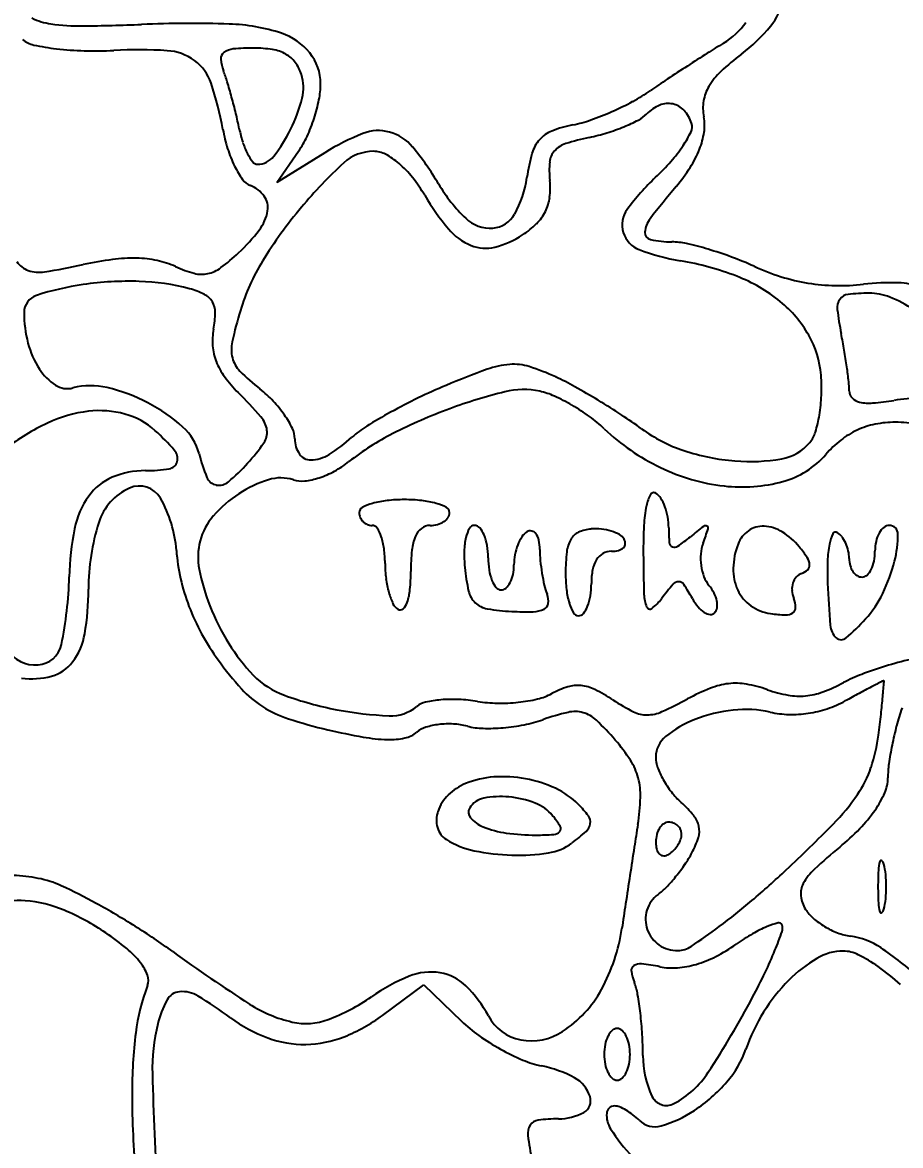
# Model space of a CAD drawing. Header units: millimetres. Extents: x 56222 to 3066687, y -650199 to -121287.
# Drawn here: x 135232.72 to 135237.19, y -182842.6 to -182836.89 of the extents above; entities that cross this region are included whole.
import ezdxf

# ---------------------------------------------------------------- set-up
doc = ezdxf.new("R2010")
doc.units = ezdxf.units.MM
doc.header["$MEASUREMENT"] = 0

msp = doc.modelspace()

# ---------------------------------------------------------------- linework, layer by layer
for p, q in [((135234.0139, -182837.7034), (135234.1255, -182837.5441)), ((135234.2584, -182837.5524), (135234.0139, -182837.7034)), ((135234.553, -182841.9397), (135234.7619, -182841.7852)), ((135234.7619, -182841.7852), (135234.9535, -182841.9688))]:
    msp.add_line(p, q)
for centre, radius, start, end in [((135236.3131, -182836.73), 0.2785, 320.2311, 351.5315), ((135232.9109, -182836.5779), 0.3226, 243.6949, 261.8398), ((135233.0136, -182835.8616), 1.0462, 261.8399, 270.6875), ((135232.8975, -182826.1799), 10.7286, 270.68752, 272.28971), ((135233.577, -182843.1758), 6.2809, 88.22216, 92.28973), ((135233.7427, -182837.8399), 0.9424, 71.7148, 88.2222), ((135236.0856, -182836.6625), 0.3894, 301.2145, 324.2558), ((135235.8231, -182836.3222), 0.9161, 307.3341, 320.2312), ((135232.806, -182836.8712), 0.1363, 230.9249, 258.0676), ((135233.9415, -182837.2382), 0.3087, 38.7218, 71.7149), ((135238.8147, -182841.1662), 4.8768, 121.2144, 122.3605), ((135233.0451, -182835.7397), 1.2928, 258.0676, 263.2641), ((135233.0741, -182835.4944), 1.5398, 263.2641, 268.5161), ((135233.0859, -182835.037), 1.9974, 268.5161, 272.8373), ((135233.3066, -182839.4892), 2.4603, 86.5159, 92.8372), ((135233.4399, -182837.2991), 0.2661, 54.0968, 86.5158), ((135233.7686, -182837.074), 0.0391, 126.5279, 183.9947), ((135233.8006, -182837.1172), 0.0928, 94.6682, 126.5279), ((135233.8976, -182838.3055), 1.2852, 90, 94.6681), ((135233.8976, -182837.6299), 0.6095, 81.0268, 90), ((135233.9604, -182837.2324), 0.2071, 60.9572, 81.0268), ((135233.9891, -182837.1806), 0.1478, 36.3307, 60.9572), ((135233.9879, -182837.201), 0.2492, 0.0001, 38.7219), ((135242.1233, -182846.3876), 11.0582, 122.36041, 122.98196), ((135237.1928, -182838.118), 1.3424, 127.3342, 133.2025), ((135233.4603, -182837.271), 0.2314, 18.3999, 54.0968), ((135233.9298, -182837.0628), 0.2007, 183.9947, 201.1499), ((135233.9365, -182837.2193), 0.2132, 17.6087, 36.3307), ((135242.2556, -182846.5915), 11.3012, 122.98189, 123.60091), ((135232.9642, -182837.4363), 0.8346, 17.0362, 21.1498), ((135233.9319, -182837.2208), 0.218, 345.7778, 17.6088), ((135236.5142, -182837.3954), 0.3512, 133.2024, 149.1083), ((135232.0599, -182837.7368), 1.7073, 10.22, 18.4), ((135231.2007, -182837.9767), 2.679, 15.3109, 17.0362), ((135233.8166, -182837.201), 0.4205, 348.7555, 0), ((135239.3965, -182842.2885), 6.1349, 123.60089, 124.57881), ((135236.3907, -182837.3215), 0.2072, 149.1082, 170.9929), ((135230.9827, -182838.0364), 2.9051, 13.6068, 15.311), ((135233.3526, -182837.074), 0.8156, 333.8447, 345.7778), ((135233.4163, -182837.1214), 0.8287, 341.9874, 348.7555), ((135235.3962, -182836.4851), 0.9136, 298.0937, 304.5788), ((135235.083, -182835.8984), 1.5786, 293.7879, 298.0937), ((135236.0417, -182837.499), 0.2042, 112.78, 135), ((135236.0062, -182837.4144), 0.1124, 78.0659, 112.78), ((135236.0073, -182837.4094), 0.1073, 42.338, 78.0658), ((135235.9508, -182837.4609), 0.1837, 18.4349, 42.338), ((135236.4194, -182837.3261), 0.2364, 170.9928, 190.8222), ((135231.7946, -182837.8399), 2.0697, 11.4094, 13.6068), ((135233.4034, -182837.1172), 0.8422, 335.2541, 341.9874), ((135235.385, -182836.7427), 0.6819, 281.5078, 289.4486), ((135235.1025, -182835.9427), 1.5303, 289.4486, 293.7879), ((135235.4475, -182836.6045), 0.8812, 292.2403, 297.5094), ((135235.7739, -182837.2312), 0.1746, 297.5095, 314.9999), ((135235.9601, -182837.4139), 0.2313, 351.3774, 10.8222), ((135234.5269, -182837.292), 0.7995, 190.2201, 197.4701), ((135234.4487, -182837.3042), 0.6379, 191.4094, 197.8272), ((135233.3849, -182837.0898), 0.7797, 321.9436, 333.8447), ((135234.5318, -182837.6548), 0.2149, 74.6628, 111.5522), ((135234.5275, -182837.6702), 0.2309, 39.5087, 74.6628), ((135235.472, -182837.5921), 0.1607, 111.1746, 138.8631), ((135235.6532, -182838.06), 0.6625, 101.5079, 111.1746), ((135235.3941, -182836.4762), 1.0201, 281.9085, 287.0938), ((135235.3911, -182836.4664), 1.0303, 287.0938, 292.2403), ((135235.5981, -182837.1932), 0.5818, 326.2916, 334.3056), ((135236.0711, -182837.4208), 0.0569, 334.3056, 18.4349), ((135235.7998, -182837.3896), 0.3934, 338.3125, 351.3774), ((135234.2133, -182837.38), 0.3906, 197.8271, 207.0946), ((135233.7326, -182837.2689), 0.4797, 324.9916, 335.2542), ((135234.9037, -182838.5965), 1.2275, 111.5521, 121.7175), ((135235.4886, -182837.6066), 0.1828, 138.8631, 164.3065), ((135235.5261, -182837.6334), 0.1338, 107.8621, 137.5691), ((135235.8501, -182838.6387), 1.1899, 101.9085, 107.8621), ((135234.3729, -182837.3405), 0.638, 197.4701, 206.0567), ((135234.0994, -182837.4382), 0.2627, 207.0946, 217.7721), ((135234.5068, -182837.7699), 0.2246, 90, 132.5167), ((135234.5068, -182837.6752), 0.1299, 62.0301, 90), ((135234.3923, -182837.8909), 0.3742, 49.3205, 62.0301), ((135233.5735, -182838.4568), 1.4674, 30.5413, 39.5087), ((135236.232, -182837.8155), 0.9549, 164.3066, 171.7815), ((135235.4977, -182837.6075), 0.0953, 137.5691, 174.9703), ((135235.4437, -182837.0902), 0.7674, 318.6875, 326.2917), ((135235.6647, -182837.3359), 0.5388, 327.2385, 338.3125), ((135234.2375, -182837.4067), 0.4873, 206.0568, 215.411), ((135233.9157, -182837.5806), 0.0303, 217.772, 269.9999), ((135233.9157, -182837.5054), 0.1055, 270, 321.9436), ((135235.958, -182839.3526), 2.3719, 132.5166, 140.0627), ((135234.2932, -182838.0062), 0.5262, 38.5115, 49.3205), ((135235.8923, -182837.6422), 0.4913, 174.9703, 186.0667), ((135235.1608, -182836.8415), 1.1441, 313.0498, 318.6875), ((135234.0866, -182838.1706), 0.7902, 30.5412, 38.5115), ((135234.7446, -182837.6007), 0.5479, 331.2075, 351.7816), ((135236.72, -182838.5107), 1.1401, 133.0497, 143.9934), ((135235.3299, -182837.1204), 0.937, 319.9212, 327.2384), ((135233.9109, -182837.6389), 0.0866, 215.4111, 249.0064), ((135233.8235, -182837.8666), 0.1573, 36.433, 69.0064), ((135235.5452, -182837.2935), 0.8218, 210.5412, 226.1257), ((135235.0346, -182837.7333), 0.3711, 352.8551, 6.0668), ((135240.0912, -182841.1268), 5.2857, 139.9212, 142.2102), ((135233.8712, -182837.8314), 0.098, 350.038, 36.4331), ((135235.8751, -182837.1153), 1.2864, 210.5413, 219.8904), ((135235.1834, -182837.752), 0.2213, 333.3926, 352.8551), ((135233.7487, -182837.8099), 0.2224, 322.4305, 350.0381), ((135235.939, -182839.3368), 2.3472, 140.0627, 148.3116), ((135235.1706, -182837.7456), 0.2356, 314.6406, 333.3926), ((135235.9068, -182837.9198), 0.1349, 143.9934, 196.5759), ((135235.1006, -182837.756), 0.1803, 226.1257, 274.0958), ((135235.1036, -182837.798), 0.1382, 274.0958, 331.2076), ((135236.0153, -182837.9664), 0.1281, 142.2101, 175.5743), ((135233.1527, -182837.3514), 0.9743, 313.2118, 322.4305), ((135235.1122, -182837.753), 0.2921, 219.8905, 247.9924), ((135235.0145, -182837.5875), 0.4577, 303.2338, 314.6407), ((135235.906, -182837.92), 0.134, 196.576, 249.3825), ((135235.9232, -182837.9592), 0.0357, 175.5742, 258.2686), ((135235.0764, -182837.8415), 0.1966, 247.9924, 284.1808), ((135235.0109, -182837.582), 0.4642, 284.1808, 303.2339), ((135236.0304, -182837.4431), 0.5629, 258.2687, 269.4407), ((135236.0215, -182838.3626), 0.3567, 77.313, 89.4408), ((135235.7333, -182839.6426), 1.6687, 73.4526, 77.313), ((135233.1106, -182837.3066), 1.0358, 306.709, 313.2119), ((135236.2559, -182836.99), 1.1276, 249.3825, 260.4105), ((135235.6664, -182839.8678), 1.9036, 69.6474, 73.4527), ((135235.7234, -182839.7142), 1.7398, 65.5764, 69.6475), ((135232.7864, -182838.0447), 0.1126, 213.0121, 251.0289), ((135232.1722, -182834.1043), 4.1073, 279.2454, 282.0396), ((135233.4217, -182839.9631), 1.8833, 97.4128, 102.0396), ((135233.2837, -182838.9024), 0.8136, 88.7494, 97.4127), ((135233.289, -182838.6627), 0.5739, 78.2393, 88.7494), ((135233.3154, -182838.5358), 0.4442, 65.5046, 78.2393), ((135233.7553, -182837.5704), 0.6167, 245.5045, 254.8726), ((135233.626, -182837.9978), 0.1736, 282.3417, 306.709), ((135234.8385, -182838.6574), 1.0539, 148.3115, 163.3214), ((135235.822, -182839.5585), 1.4772, 68.8464, 80.4105), ((135236.9432, -182837.0281), 1.2103, 245.5765, 252.566), ((135232.8049, -182837.9911), 0.1694, 251.029, 279.2454), ((135233.6321, -182838.0258), 0.1449, 254.8725, 282.3417), ((135236.0589, -182838.9461), 0.8206, 50.8892, 68.8464), ((135236.878, -182837.2355), 0.9929, 252.566, 260.6743), ((135233.2326, -182839.6373), 1.4288, 98.2019, 107.9791), ((135233.2661, -182839.8694), 1.6634, 88.3309, 98.2019), ((135233.2821, -182839.3214), 1.1151, 75.0112, 88.3309), ((135233.4651, -182838.6378), 0.4074, 63.6232, 75.0111), ((135236.8756, -182837.2505), 0.9777, 260.6743, 268.8497), ((135236.8787, -182837.0967), 1.1315, 268.8497, 276.1767), ((135237.1557, -182839.6567), 1.4434, 89.146, 96.1767), ((135237.1732, -182838.4875), 0.2741, 65.076, 89.146), ((135232.82, -182838.3657), 0.0919, 107.979, 180), ((135233.6029, -182838.3599), 0.0972, 30.6214, 63.6232), ((135233.5966, -182838.3636), 0.1045, 359.1506, 30.6215), ((135236.1962, -182838.7773), 0.603, 29.4979, 50.8891), ((135236.94, -182838.3402), 0.0741, 145.3529, 186.8575), ((135236.9276, -182838.3317), 0.0591, 96.4522, 145.353), ((135237.0278, -182839.2172), 0.9502, 90, 96.4521), ((135237.0278, -182838.5543), 0.2874, 68.3109, 90), ((135236.8723, -182838.9452), 0.708, 57.2502, 68.3109), ((135233.3393, -182838.3657), 0.6112, 179.9999, 194.6582), ((135233.2089, -182838.3579), 0.4923, 349.1777, 359.1507), ((135236.0333, -182839.0153), 2.3012, 163.3214, 167.4149), ((135238.4573, -182838.1577), 1.6023, 186.8575, 191.3099), ((135234.0046, -182838.51), 0.3178, 169.1778, 184.3831), ((135236.289, -182838.7248), 0.4964, 4.747, 29.4979), ((135233.9448, -182839.0602), 2.9995, 9.6623, 11.3099), ((135233.1862, -182838.4057), 0.453, 194.6582, 213.0072), ((135233.9631, -182838.5132), 0.2761, 184.3831, 201.2767), ((135233.9612, -182838.5527), 0.178, 167.4149, 194.0408), ((135233.9274, -182838.5612), 0.1432, 194.0408, 225.0973), ((135233.9375, -182839.0615), 3.0069, 8.0177, 9.6623), ((135233.0404, -182838.5004), 0.2791, 213.0073, 236.9907), ((135234.0247, -182838.4891), 0.3423, 201.2766, 216.2032), ((135236.7457, -182843.2135), 4.8526, 110.0161, 112.6668), ((135235.2328, -182839.0606), 0.4327, 94.4203, 110.0161), ((135235.2199, -182838.8934), 0.2651, 72.6427, 94.4203), ((135234.9795, -182839.6628), 1.0711, 64.9281, 72.6427), ((135234.2696, -182839.0147), 2.6715, 6.4011, 8.0177), ((135234.3085, -182838.2814), 0.694, 216.2033, 225), ((135234.7034, -182837.7825), 1.2425, 225.0973, 231.4322), ((135234.758, -182840.1361), 1.5937, 60.9677, 64.928), ((135235.9593, -182838.7522), 0.8272, 357.6746, 4.747), ((135232.9488, -182838.6413), 0.1111, 236.9907, 284.655), ((135233.0675, -182839.095), 0.3579, 76.5359, 104.6549), ((135232.9394, -182839.6299), 0.9078, 62.5031, 76.5359), ((135233.5213, -182839.265), 0.6536, 43.3549, 51.4321), ((135235.9467, -182841.3002), 2.7792, 112.6668, 115.8644), ((135235.8072, -182841.3326), 2.6409, 103.8453, 110.2262), ((135235.2695, -182839.1508), 0.3938, 77.8382, 103.8453), ((135235.2741, -182839.1294), 0.3719, 65.7199, 77.8381), ((135233.6858, -182842.0678), 3.803, 58.8998, 60.9677), ((135236.5123, -182838.7631), 0.4148, 0.0001, 6.4011), ((135236.9795, -182838.7631), 0.0524, 179.9999, 224.0657), ((135232.9548, -182839.6003), 0.8745, 48.2913, 62.5032), ((135231.9877, -182840.6022), 2.5881, 41.2358, 45), ((135233.5473, -182839.2405), 0.6179, 34.9301, 43.3549), ((135236.0614, -182841.5369), 3.0422, 115.8643, 118.8523), ((135235.0229, -182839.6863), 0.9828, 59.8534, 65.7199), ((135233.6176, -182842.1808), 3.935, 56.846, 58.8998), ((135235.9738, -182838.7527), 0.8127, 350.5076, 357.6746), ((135236.9956, -182838.7475), 0.0749, 224.0658, 257.8422), ((135237.0291, -182838.5919), 0.2341, 257.8421, 274.6094), ((135236.9402, -182837.4887), 1.3409, 274.6093, 279.2175), ((135237.3343, -182839.9169), 1.1192, 92.349, 99.2174), ((135233.1356, -182839.5374), 0.6747, 96.8224, 115.2529), ((135233.1129, -182839.3475), 0.4834, 74.5427, 96.8224), ((135233.1405, -182839.2477), 0.3799, 47.8552, 74.5426), ((135235.8883, -182841.2227), 2.6835, 118.8523, 121.8629), ((135235.8245, -182841.3797), 2.6911, 110.2262, 116.949), ((135234.9831, -182839.7549), 1.0621, 54.112, 59.8535), ((135233.3666, -182840.0272), 1.2162, 115.2529, 127.1101), ((135233.838, -182838.9803), 0.1276, 7.6604, 41.2359), ((135233.6444, -182839.1727), 0.4994, 25.8882, 34.9301), ((135235.1716, -182839.4943), 0.7406, 46.5888, 54.112), ((135234.5295, -182840.7849), 2.2676, 53.7426, 56.846), ((135236.1106, -182838.7756), 0.674, 342.9643, 350.5077), ((135237.1402, -182839.3356), 0.4104, 101.3475, 114.8874), ((135237.1617, -182839.4425), 0.5195, 90, 101.3475), ((135237.1617, -182839.5533), 0.6302, 79.3646, 90), ((135232.577, -182839.8703), 1.2196, 41.3279, 47.8553), ((135233.3577, -182839.1482), 0.2689, 14.0893, 48.2913), ((135233.8743, -182838.9755), 0.091, 324.811, 7.6604), ((135233.9846, -182839.0075), 0.1212, 360, 25.8883), ((135235.2186, -182840.1878), 1.354, 116.949, 128.1885), ((135234.7613, -182839.4095), 0.5485, 121.8629, 131.633), ((135236.4568, -182838.1358), 1.1296, 226.5887, 244.2478), ((135236.328, -182838.3328), 0.7733, 233.7427, 251.7211), ((135236.6085, -182838.9282), 0.1532, 320.3098, 342.9643), ((135237.1438, -182839.3434), 0.419, 114.8874, 128.273), ((135233.0581, -182838.3999), 1.0897, 317.8553, 324.8111), ((135234.2447, -182839.0075), 0.1389, 180, 213.8826), ((135233.8155, -182838.3454), 0.8751, 302.0627, 311.6331), ((135236.5425, -182838.8733), 0.2391, 279.9756, 320.3098), ((135237.2333, -182839.4567), 0.5634, 128.2729, 138.9934), ((135233.4442, -182839.1078), 0.0649, 346.1941, 41.3279), ((135234.4385, -182838.877), 0.8453, 194.0893, 202.7249), ((135234.1858, -182839.0471), 0.0679, 213.8825, 271.5833), ((135234.1826, -182838.9315), 0.1835, 271.5833, 302.0626), ((135236.4366, -182838.004), 1.1196, 251.7211, 265.346), ((135236.4217, -182838.1868), 0.9362, 265.346, 279.9757), ((135236.4721, -182838.7949), 0.4453, 285.3158, 318.9934), ((135233.3455, -182838.3738), 0.7953, 270, 278.8166), ((135233.4599, -182839.1116), 0.0486, 278.8166, 346.1941), ((135233.0799, -182838.4196), 1.0603, 310.4921, 317.8553), ((135234.0607, -182838.7157), 0.5189, 298.5118, 308.1886), ((135236.4068, -182838.2394), 1.0145, 244.2478, 263.3878), ((135233.2867, -182839.4633), 0.2823, 112.8352, 144.338), ((135233.3455, -182839.603), 0.4339, 90, 112.8353), ((135233.7189, -182839.1784), 0.0651, 202.7249, 258.9427), ((135234.149, -182839.7856), 0.5968, 107.2127, 123.2405), ((135234.0348, -182839.4169), 0.2108, 72.3912, 107.2126), ((135234.1405, -182839.0838), 0.1387, 252.3912, 276.5832), ((135234.1133, -182838.8482), 0.3758, 276.5832, 288.082), ((135234.0842, -182838.7591), 0.4696, 288.082, 298.5118), ((135236.381, -182838.4622), 0.7902, 263.3878, 285.3158), ((135233.3803, -182839.5188), 0.2851, 113.8372, 162.4818), ((135233.3151, -182839.3713), 0.1237, 29.8106, 113.8372), ((135233.7205, -182839.1699), 0.0738, 258.9427, 310.4921), ((135235.9328, -182839.3003), 0.0192, 58.2826, 151.6509), ((135233.4067, -182839.5494), 0.4301, 144.338, 168.6247), ((135232.8818, -182839.6195), 0.6231, 4.0922, 29.8106), ((135234.1717, -182839.8203), 0.6382, 123.2406, 138.8141), ((135234.5755, -182839.5954), 0.2698, 105.9455, 117.9236), ((135234.6235, -182839.7635), 0.4446, 96.1922, 105.9454), ((135234.6635, -182840.1324), 0.8157, 90, 96.1924), ((135234.6635, -182840.1324), 0.8157, 83.8076, 90), ((135234.7036, -182839.7635), 0.4446, 74.0546, 83.8078), ((135234.7516, -182839.5954), 0.2698, 62.0764, 74.0545), ((135236.0974, -182839.3891), 0.2062, 151.6509, 168.3382), ((135235.9022, -182839.3498), 0.0775, 31.7106, 58.2825), ((135235.7594, -182839.438), 0.2453, 20.4521, 31.7108), ((135234.4625, -182839.3823), 0.0286, 117.9235, 180), ((135234.499, -182839.3823), 0.0651, 180, 202.624), ((135234.8645, -182839.3823), 0.0286, 0, 62.0765), ((135234.8481, -182839.3823), 0.0451, 326.2816, 359.9999), ((135236.5445, -182839.4813), 0.6628, 168.3382, 177.1236), ((135235.7046, -182839.4585), 0.3038, 10.1302, 20.452), ((135234.1844, -182839.7726), 1.1283, 162.4818, 180), ((135233.927, -182839.6061), 0.3131, 138.8142, 165.3449), ((135234.4999, -182839.3819), 0.0661, 202.6241, 225.0001), ((135234.4999, -182839.3819), 0.0661, 224.9999, 247.3759), ((135234.4995, -182839.3828), 0.0651, 247.376, 270), ((135234.4995, -182839.4781), 0.0302, 33.4423, 90), ((135234.7948, -182839.5201), 0.0721, 90.0001, 127.644), ((135234.7948, -182839.301), 0.1469, 269.9999, 284.8423), ((135234.805, -182839.3398), 0.1068, 284.8424, 303.6902), ((135234.8216, -182839.3646), 0.077, 303.6901, 326.2815), ((135235.0202, -182839.4773), 0.0294, 90, 150.8785), ((135235.0202, -182839.4833), 0.0354, 41.0914, 90.0001), ((135238.4358, -182839.5764), 2.5565, 177.1236, 180.3432), ((135235.697, -182839.4598), 0.3115, 360, 10.1301), ((135237.9445, -182841.749), 2.8925, 127.4502, 129.1259), ((135236.1958, -182839.466), 0.0167, 62.835, 127.4501), ((135236.1979, -182839.4619), 0.0121, 341.5801, 62.8351), ((135236.4881, -182839.58), 0.1282, 87.3321, 124.9589), ((135236.4852, -182839.6417), 0.19, 57.7515, 87.3321), ((135237.131, -182839.4913), 0.0434, 90, 129.7472), ((135237.131, -182839.492), 0.044, 359.9753, 90), ((135234.3587, -182839.741), 1.4011, 168.6247, 178.7009), ((135234.3677, -182839.5652), 0.1882, 18.7792, 33.4424), ((135234.2403, -182839.6085), 0.3227, 7.3945, 18.7792), ((135234.9449, -182839.5982), 0.2444, 157.1463, 174.3232), ((135234.8117, -182839.542), 0.0999, 127.6439, 157.1463), ((135235.3077, -182839.586), 0.3398, 167.0054, 178.6854), ((135235.1501, -182839.5497), 0.178, 150.8785, 167.0053), ((135234.9448, -182839.5492), 0.1356, 23.0421, 41.0914), ((135234.857, -182839.5865), 0.2309, 9.3052, 23.0422), ((135235.4564, -182839.6311), 0.2318, 147.1462, 158.6557), ((135235.3289, -182839.5488), 0.0801, 121.7174, 147.1463), ((135235.3047, -182839.5096), 0.034, 78.2049, 121.7174), ((135235.3043, -182839.5114), 0.0358, 36.3431, 78.2048), ((135235.2659, -182839.5397), 0.0835, 11.4708, 36.3431), ((135235.5875, -182839.5629), 0.0886, 114.7514, 150.046), ((135235.6274, -182839.6496), 0.184, 94.3079, 114.7514), ((135235.6354, -182839.7557), 0.2905, 83.9345, 94.3078), ((135235.6378, -182839.7329), 0.2676, 72.9012, 83.9345), ((135235.6547, -182839.678), 0.2101, 60.6711, 72.9012), ((135235.7253, -182839.5525), 0.0661, 31.7174, 60.671), ((135236.9058, -182839.4598), 0.8973, 180.0001, 184.8239), ((135235.4146, -182838.6389), 1.1167, 304.9988, 309.1259), ((135234.2694, -182838.8197), 2.0447, 339.4251, 341.58), ((135236.4986, -182839.595), 0.1466, 124.9589, 159.0064), ((135236.3927, -182839.7884), 0.3634, 39.5387, 57.7515), ((135237.0349, -182839.5821), 0.212, 154.4144, 169.2249), ((135236.858, -182839.4974), 0.016, 58.2826, 154.4144), ((135236.8221, -182839.5556), 0.0844, 36.7768, 58.2825), ((135236.744, -182839.614), 0.1819, 24.6679, 36.7768), ((135237.2159, -182839.562), 0.1557, 151.0047, 167.7597), ((135237.1674, -182839.5351), 0.1004, 129.7472, 151.0046), ((135236.6157, -182839.4917), 0.5594, 345.7497, 359.9752), ((135233.9382, -182839.6091), 0.3246, 165.345, 190.9212), ((135233.9908, -182839.6409), 0.5743, 360, 7.3945), ((135234.7016, -182839.612), 0.3884, 359.9999, 9.3051), ((135235.5033, -182839.6495), 0.2821, 158.6557, 169.2634), ((135235.1169, -182839.5699), 0.2355, 359.9999, 11.4708), ((135235.6538, -182839.6011), 0.1651, 150.046, 173.7052), ((135235.7403, -182839.5214), 0.0549, 283.9864, 313.6866), ((135235.7576, -182839.5395), 0.0299, 313.6868, 357.064), ((135235.7471, -182839.5389), 0.0404, 357.0637, 31.7174), ((135236.0371, -182839.5331), 0.0255, 184.824, 247.7292), ((135236.0384, -182839.5299), 0.029, 247.7291, 304.9988), ((135236.3697, -182839.6081), 0.1986, 159.4252, 175.4076), ((135236.711, -182839.6765), 0.3741, 159.0063, 178.3813), ((135236.1871, -182839.9581), 0.6301, 33.396, 39.5387), ((135237.3808, -182839.6479), 0.5642, 169.225, 178.09), ((135236.723, -182839.6236), 0.205, 13.1758, 24.6679), ((135237.2951, -182839.5791), 0.2368, 167.7597, 179.9999), ((135234.4583, -182839.5067), 0.9574, 184.0922, 192.7659), ((135235.7824, -182839.6814), 1.0861, 174.3231, 180), ((135235.6651, -182839.5942), 0.6973, 178.6854, 185.5073), ((135235.5036, -182839.612), 0.4136, 180, 188.7347), ((135235.4989, -182839.6486), 0.2776, 169.2635, 180), ((135235.9426, -182839.5699), 0.5901, 179.9999, 185.5279), ((135236.4732, -182839.6915), 0.9895, 173.7053, 180), ((135235.7687, -182839.7012), 0.1499, 148.052, 169.3124), ((135235.7197, -182839.6706), 0.0921, 119.6378, 148.0521), ((135235.7172, -182839.6662), 0.0871, 90, 119.6378), ((135235.7172, -182839.4284), 0.1507, 270, 283.9863), ((135246.128, -182839.5303), 10.2488, 180.34327, 181.49536), ((135236.4463, -182839.6142), 0.2755, 175.4077, 187.9162), ((135236.6475, -182839.6546), 0.0786, 4.9447, 33.396), ((135236.7562, -182839.6158), 0.1709, 0.0001, 13.1757), ((135237.0625, -182839.6158), 0.1354, 180, 195.4782), ((135236.7951, -182839.5791), 0.2632, 349.0012, 360), ((135234.6433, -182839.473), 1.0428, 190.9212, 201.6425), ((135235.1788, -182839.6409), 0.6136, 180, 187.1933), ((135233.6915, -182839.6814), 1.0049, 354.7281, 360), ((135235.9631, -182839.5655), 0.9967, 185.5074, 192.5399), ((135235.3336, -182839.6381), 0.2416, 188.7348, 201.8015), ((135234.9735, -182839.6486), 0.2477, 348.654, 0), ((135236.3028, -182839.535), 0.952, 185.5279, 189.3913), ((135235.9913, -182839.7432), 0.3764, 169.3124, 180), ((135236.4343, -182839.6159), 0.2633, 187.9162, 200.6825), ((135236.5817, -182839.6729), 0.2447, 178.3813, 205.0047), ((135236.6576, -182839.612), 0.0849, 288.6095, 313.4236), ((135236.6941, -182839.6506), 0.0318, 313.4237, 4.9447), ((135238.3917, -182839.6816), 1.5757, 178.09, 182.2098), ((135237.0293, -182839.625), 0.101, 195.4782, 214.7595), ((135236.9479, -182839.6263), 0.1018, 313.2722, 333.4349), ((135236.8909, -182839.5978), 0.1656, 333.435, 349.0012), ((135236.3247, -182839.4178), 0.8596, 334.0767, 345.7497), ((135231.078, -182839.6666), 1.8804, 348.1009, 358.7009), ((135234.5363, -182839.489), 1.0374, 192.7659, 200.9331), ((135235.0572, -182839.6562), 0.4911, 187.1932, 195.6941), ((135235.2398, -182839.6756), 0.1406, 201.8014, 218.9561), ((135235.1146, -182839.6936), 0.0982, 312.2381, 332.7423), ((135235.0617, -182839.6663), 0.1577, 332.7423, 348.6539), ((135236.2577, -182839.5425), 0.9063, 189.3912, 193.2989), ((135236.2025, -182839.6915), 0.7189, 180, 186.6005), ((135236.0593, -182839.7715), 0.0374, 90.1993, 139.6451), ((135236.0593, -182839.7652), 0.031, 33.4333, 90.1995), ((135236.3327, -182839.6542), 0.1548, 200.6826, 219.6902), ((135236.72, -182839.7656), 0.0832, 138.3514, 162.4412), ((135236.7048, -182839.752), 0.0628, 108.6094, 138.3514), ((135237.0079, -182839.6399), 0.0749, 214.7596, 237.5225), ((135236.9927, -182839.6638), 0.0466, 237.5225, 270), ((135236.9927, -182839.6738), 0.0366, 270.0001, 313.2723), ((135231.6944, -182839.7726), 1.3617, 350.4347, 0), ((135234.9466, -182839.6873), 0.3762, 195.6941, 204.9339), ((135234.4094, -182839.7477), 0.2839, 341.2208, 354.7281), ((135235.1033, -182839.7568), 0.1158, 192.54, 226.8038), ((135235.1556, -182839.7437), 0.0323, 218.9562, 270), ((135235.1556, -182839.7387), 0.0373, 270, 312.2381), ((135235.7317, -182839.6668), 0.3659, 193.2989, 200.9936), ((135235.8815, -182839.7287), 0.3957, 186.6005, 196.9203), ((135235.2013, -182839.7432), 0.4136, 351.2653, 0), ((135237.317, -182840.8402), 1.6878, 139.6453, 142.8364), ((135235.1257, -182840.3815), 1.1497, 29.2326, 33.4333), ((135236.0458, -182839.8923), 0.218, 27.5019, 39.6901), ((135236.1011, -182839.8635), 0.1557, 11.811, 27.5019), ((135236.5455, -182839.6898), 0.2048, 205.0048, 234.6081), ((135236.7405, -182839.7721), 0.1047, 162.441, 183.5924), ((135236.7716, -182839.7701), 0.1359, 183.5925, 200.9936), ((135241.5304, -182839.5605), 4.7166, 182.2097, 184.8063), ((135236.5945, -182839.549), 0.5596, 317.9752, 334.0767), ((135234.6656, -182839.8179), 0.0664, 204.9339, 238.2826), ((135234.603, -182839.8135), 0.0794, 312.6536, 341.2209), ((135235.1054, -182839.7545), 0.1189, 226.8037, 260.4463), ((135235.3578, -182839.8391), 0.038, 295.8403, 352.2097), ((135235.3025, -182839.8315), 0.0939, 352.2097, 20.9936), ((135235.7284, -182839.7753), 0.2357, 196.9203, 209.8543), ((135235.3713, -182839.7693), 0.2416, 338.1985, 351.2652), ((135236.0679, -182839.7929), 0.1853, 181.4954, 202.0214), ((135235.7638, -182839.6627), 0.2613, 307.6211, 322.8364), ((135236.373, -182839.6835), 0.2795, 209.2326, 219.7141), ((135236.15, -182839.8533), 0.1058, 352.591, 11.8109), ((135236.5054, -182839.8723), 0.1492, 2.6724, 20.9936), ((135234.6081, -182839.4616), 1.1142, 200.9331, 208.8036), ((135234.7959, -182839.4124), 1.207, 201.6426, 211.8269), ((135234.6421, -182839.856), 0.0217, 238.2825, 312.6535), ((135235.263, -182838.8183), 1.0683, 260.4463, 267.1427), ((135235.2844, -182838.3886), 1.4986, 267.1426, 271.3225), ((135235.3159, -182839.7526), 0.1342, 271.3225, 295.8403), ((135235.5493, -182839.8781), 0.0291, 209.8543, 270.0001), ((135235.5493, -182839.8749), 0.0323, 270, 321.0438), ((135235.465, -182839.8068), 0.1406, 321.0439, 338.1986), ((135235.9125, -182839.8558), 0.0176, 202.0214, 307.6211), ((135236.2623, -182839.7755), 0.1357, 219.7141, 237.7119), ((135236.2255, -182839.8337), 0.0668, 237.712, 264.7308), ((135236.2221, -182839.8713), 0.0291, 264.7307, 315.0001), ((135236.2122, -182839.8614), 0.0431, 314.9999, 352.591), ((135236.559, -182839.6708), 0.228, 234.6082, 261.919), ((135236.6239, -182839.2133), 0.6901, 261.919, 268.2115), ((135236.6045, -182839.8371), 0.066, 268.2114, 303.4262), ((135236.624, -182839.8667), 0.0305, 303.4261, 2.6725), ((135236.9281, -182839.9475), 0.0982, 184.8062, 226.7985), ((135236.2268, -182839.2176), 1.0546, 310.439, 317.9753), ((135232.7131, -182839.9443), 0.3286, 322.9353, 350.4347), ((135234.7998, -182839.3562), 1.333, 208.8036, 215.6839), ((135236.8866, -182839.9917), 0.0374, 226.7984, 310.439), ((135232.7873, -182839.9827), 0.1752, 213.5464, 274.0625), ((135232.7905, -182840.0274), 0.1303, 274.0625, 348.101), ((135234.5931, -182839.5384), 0.9682, 211.8269, 223.8416), ((135235.0352, -182839.1871), 1.6229, 215.6839, 222.2823), ((135237.7092, -182842.1121), 2.0378, 103.3414, 107.0573), ((135232.8168, -182840.0226), 0.1987, 285.1181, 322.9354), ((135237.6831, -182842.0272), 1.949, 107.0572, 110.8111), ((135232.7689, -182839.8454), 0.3823, 261.9315, 285.1182), ((135234.1936, -182839.922), 0.4144, 223.8416, 250.1858), ((135236.3555, -182840.6151), 0.3648, 96.6026, 111.7182), ((135236.3498, -182840.5657), 0.315, 80.0569, 96.6026), ((135236.4949, -182839.4929), 0.8555, 290.4118, 298.101), ((135237.2755, -182840.9547), 0.8016, 110.8111, 118.101), ((135251.1417, -182867.0127), 30.2338, 117.6871, 117.80261), ((135237.11, -182840.2716), 0.0348, 104.4973, 117.6871), ((135222.5723, -182838.9901), 14.5863, 354.7769, 355.08057), ((135237.102, -182840.2407), 0.00289, 355.0811, 104.4979), ((135234.2214, -182839.9272), 0.5228, 222.2824, 237.6316), ((135235.2734, -182840.0416), 0.2968, 283.1877, 298.1549), ((135235.6323, -182840.7122), 0.4637, 107.2415, 118.1549), ((135235.5451, -182840.4313), 0.1697, 84.1309, 107.2415), ((135235.5412, -182840.4694), 0.208, 63.8304, 84.1309), ((135235.2531, -182841.0556), 0.8611, 56.7662, 63.8304), ((135236.6319, -182841.3091), 1.1118, 111.7182, 118.304), ((135236.2862, -182840.9282), 0.683, 70.7814, 80.0569), ((135236.7431, -182839.6175), 0.7051, 250.7814, 259.5893), ((135236.6729, -182839.9711), 0.3452, 275.2684, 290.4118), ((135245.501, -182856.1952), 18.0342, 118.20344, 118.4615), ((135241.7122, -182849.1299), 10.0172, 117.80262, 118.20346), ((135234.6542, -182838.6435), 1.7733, 250.1858, 259.1354), ((135234.7945, -182840.4505), 0.1064, 102.4949, 129.6902), ((135234.8972, -182840.9139), 0.581, 94.7554, 102.4949), ((135234.9088, -182841.0539), 0.7215, 87.4281, 94.7554), ((135234.9043, -182841.1542), 0.8219, 80.7826, 87.4281), ((135235.148, -182839.6523), 0.6996, 260.7825, 269.0455), ((135235.1511, -182839.4696), 0.8824, 269.0455, 275.989), ((135235.1606, -182839.5601), 0.7914, 275.9889, 283.1877), ((135236.3037, -182839.4523), 1.0557, 236.7662, 243.2936), ((135235.134, -182838.5276), 2.0474, 294.2193, 298.304), ((135236.6746, -182839.9902), 0.3261, 259.5893, 275.2685), ((135236.6324, -182839.8349), 0.5752, 288.5263, 298.4616), ((135233.0558, -182839.9484), 4.0591, 353.5082, 354.777), ((135234.2564, -182839.872), 0.5882, 237.6316, 251.8696), ((135234.6611, -182838.608), 1.8095, 259.1355, 267.6395), ((135234.595, -182840.2102), 0.2059, 267.6394, 309.6902), ((135235.7798, -182841.6099), 1.2441, 103.1678, 109.3442), ((135235.5314, -182840.5481), 0.1536, 74.3421, 103.1677), ((135235.5293, -182840.5555), 0.1613, 46.4781, 74.342), ((135235.8969, -182840.2609), 0.1505, 243.2937, 270.7689), ((135235.8964, -182840.2225), 0.189, 270.7689, 294.2193), ((135236.4162, -182841.1323), 0.7495, 96.1039, 111.5049), ((135236.3989, -182840.971), 0.5872, 77.6124, 96.1039), ((135236.6361, -182839.891), 0.5184, 257.6125, 268.2964), ((135236.6371, -182839.856), 0.5534, 268.2963, 278.4691), ((135236.6353, -182839.8437), 0.5659, 278.469, 288.5264), ((135228.8763, -182839.4728), 8.2656, 352.76299, 353.50829), ((135238.3598, -182840.782), 1.2326, 160.7813, 165.1603), ((135234.8132, -182838.1715), 2.3776, 251.8696, 256.9118), ((135234.8133, -182840.6029), 0.1347, 107.3784, 129.6901), ((135234.8816, -182840.8212), 0.3634, 96.7426, 107.3784), ((135234.8889, -182840.8827), 0.4254, 86.7552, 96.7426), ((135234.8914, -182840.8386), 0.3812, 75.9107, 86.7551), ((135235.0736, -182840.1123), 0.3676, 255.9107, 268.5452), ((135235.0878, -182839.5556), 0.9245, 268.5451, 274.8898), ((135235.0819, -182839.4867), 0.9937, 274.8899, 281.1011), ((135235.1421, -182839.7934), 0.6811, 281.1011, 289.3442), ((135234.6569, -182841.4741), 1.4281, 40.8757, 46.4781), ((135236.3472, -182840.9573), 0.5614, 111.5049, 129.1667), ((135238.8355, -182840.908), 1.7247, 165.1602, 168.5644), ((135235.0888, -182836.9859), 3.5947, 256.9118, 259.8184), ((135234.5993, -182839.7114), 0.8256, 259.8184, 268.4835), ((135234.5876, -182840.1526), 0.3843, 268.4835, 281.7338), ((135234.637, -182840.3905), 0.1413, 281.7337, 309.6902), ((135236.0779, -182840.6267), 0.135, 129.1667, 180), ((135236.2355, -182840.4073), 0.8473, 341.2816, 352.7629), ((135235.0477, -182841.1359), 0.9113, 32.7781, 40.8757), ((135238.7003, -182840.8807), 1.5868, 168.5644, 172.0243), ((135235.5474, -182840.8141), 0.3169, 14.9735, 32.7781), ((135236.0933, -182840.6267), 0.1504, 180, 200.1088), ((135236.3546, -182840.531), 0.4286, 200.1088, 209.3145), ((135236.5082, -182840.4998), 0.5593, 325.6078, 341.2815), ((135237.6415, -182840.7323), 0.5176, 172.0242, 180), ((135235.0804, -182841.0165), 0.2765, 112.3683, 134.3235), ((135235.1503, -182841.1863), 0.4602, 93.8755, 112.3682), ((135235.1628, -182841.3713), 0.6456, 79.528, 93.8755), ((135235.1653, -182841.3578), 0.6319, 65.032, 79.528), ((135235.526, -182840.8198), 0.3391, 357.9134, 14.9736), ((135236.4117, -182840.4989), 0.4942, 209.3145, 218.0568), ((135236.9372, -182840.7323), 0.1867, 336.1329, 0.0001), ((135235.036, -182840.971), 0.2129, 134.3236, 161.0259), ((135235.2578, -182841.1592), 0.4128, 45.0897, 65.032), ((135236.3568, -182840.5419), 0.4244, 218.0568, 227.8553), ((135236.0557, -182840.19), 1.1077, 315.4534, 325.6078), ((135236.6275, -182840.5953), 0.5253, 325.101, 336.133), ((135235.0879, -182840.9413), 0.1082, 101.0638, 148.2825), ((135235.1532, -182841.2755), 0.4486, 84.6311, 101.0639), ((135235.148, -182841.3311), 0.5045, 69.0083, 84.6311), ((135235.2509, -182841.0629), 0.2172, 39.6902, 69.0083), ((135235.18, -182841.2373), 0.523, 36.6122, 45.0897), ((135234.7332, -182840.7909), 1.1324, 350.9633, 357.9134), ((135235.6426, -182841.3312), 0.64, 39.5682, 47.8553), ((135234.9683, -182840.9477), 0.1414, 161.0259, 195.1507), ((135235.0322, -182840.9069), 0.0427, 148.2825, 221.6795), ((135235.1304, -182840.8195), 0.1742, 221.6794, 247.7293), ((135235.0625, -182841.2192), 0.462, 31.523, 39.6902), ((135235.5581, -182840.9564), 0.052, 350.5065, 36.6121), ((135236.038, -182841.0044), 0.127, 12.093, 39.5682), ((135236.4417, -182840.4657), 0.7519, 315.8023, 325.1011), ((135234.9316, -182840.9576), 0.1033, 195.1507, 238.2825), ((135235.2474, -182840.5337), 0.483, 247.7292, 262.2453), ((135235.4369, -182840.9896), 0.0228, 319.1781, 31.5229), ((135235.5425, -182840.9538), 0.0678, 312.2363, 350.5065), ((135266.9586, -182845.9162), 31.498, 170.96318, 171.17678), ((135236.0572, -182841.0479), 0.1128, 147.3228, 165.7441), ((135236.0289, -182841.0298), 0.0792, 124.937, 147.3227), ((135236.0085, -182841.0006), 0.0437, 89.9999, 124.9371), ((135236.0085, -182841.026), 0.0691, 68.7482, 90), ((135236.0097, -182841.0231), 0.066, 46.7416, 68.7482), ((135236.012, -182841.0207), 0.0626, 24.0737, 46.7416), ((135236.0164, -182841.0187), 0.0577, 360, 24.0736), ((135236.0519, -182841.0014), 0.1128, 342.3954, 12.0929), ((135230.9203, -182835.1352), 8.3135, 313.15582, 315.45331), ((135236.075, -182840.1091), 1.2634, 309.4982, 315.8024), ((135235.1096, -182840.6696), 0.4419, 238.2825, 258.2282), ((135235.333, -182839.905), 1.1176, 262.2452, 270.0001), ((135235.333, -182839.6269), 1.3957, 270, 273.7305), ((135235.421, -182840.9758), 0.0439, 273.7304, 319.1781), ((135234.9335, -182840.2829), 0.9739, 306.7722, 312.2363), ((135236.1018, -182841.0592), 0.1588, 165.7442, 180), ((135235.9267, -182840.992), 0.1522, 327.3227, 339.5104), ((135235.9981, -182841.0187), 0.076, 339.5104, 0), ((135235.7198, -182840.896), 0.4612, 331.9633, 342.3954), ((135235.2406, -182840.041), 1.084, 258.2282, 268.4318), ((135235.3565, -182840.849), 0.2672, 278.6328, 306.7722), ((135306.6971, -182852.0846), 71.7124, 171.17674, 171.292248), ((135236.0816, -182841.0592), 0.1387, 180, 195.1312), ((135235.9976, -182841.0819), 0.0517, 195.1311, 226.7415), ((135235.9388, -182841.0081), 0.1327, 301.7175, 315.637), ((135235.9139, -182840.9838), 0.1675, 315.6371, 327.3226), ((135238.6954, -182843.2881), 2.8564, 129.4983, 132.9218), ((135235.2396, -182840.0787), 1.0463, 268.4319, 278.6327), ((135235.9836, -182841.0968), 0.0312, 226.7415, 270.026), ((135235.9836, -182841.0806), 0.0474, 270.0259, 301.7175), ((135235.587, -182840.8253), 0.6118, 325.5325, 331.9633), ((135237.2971, -182841.2127), 0.222, 165.3546, 177.4642), ((135237.0885, -182841.1582), 0.00637, 51.3625, 165.3546), ((135237.0724, -182841.1783), 0.0322, 14.6456, 51.3626), ((135235.3235, -182840.6444), 0.9313, 320.8388, 325.5325), ((135233.2934, -182837.6662), 4.8439, 310.384, 313.1558), ((135236.9486, -182841.4098), 0.2914, 132.9218, 151.2319), ((135238.9301, -182841.285), 1.8566, 177.4642, 180), ((135236.7782, -182841.2552), 0.3362, 5.5811, 14.6454), ((135236.4732, -182841.285), 0.6427, 0.0001, 5.5812), ((135232.6198, -182842.2071), 0.9809, 79.3748, 86.8808), ((135232.7097, -182841.7282), 0.4937, 65.0899, 79.3747), ((135231.6056, -182844.1057), 3.115, 61.4285, 65.0899), ((135308.4386, -182852.3513), 73.4742, 171.29222, 171.40704), ((135235.3675, -182840.6802), 0.8746, 316.0709, 320.8388), ((135236.7855, -182841.3202), 0.1052, 151.2317, 186.6521), ((135236.0474, -182841.4509), 0.1568, 126.4034, 162.9828), ((135235.753, -182841.0516), 0.3394, 306.4032, 316.0708), ((135236.8437, -182841.3134), 0.1638, 186.6521, 212.0813), ((135238.9301, -182841.285), 1.8566, 180, 182.5358), ((135236.4732, -182841.285), 0.6427, 354.4188, 359.9999), ((135232.7034, -182841.725), 0.3698, 85.3015, 110.2826), ((135232.6806, -182842.003), 0.6487, 67.1311, 85.3015), ((135231.383, -182844.5145), 3.5804, 57.7569, 61.4285), ((135275.2782, -182847.3404), 39.9374, 171.40707, 171.58835), ((135234.3139, -182838.866), 3.2689, 306.6623, 310.3841), ((135237.2971, -182841.3573), 0.222, 182.5358, 194.6454), ((135236.7782, -182841.3148), 0.3362, 345.3546, 354.4189), ((135232.4587, -182842.529), 1.2196, 55.8033, 67.131), ((135236.0474, -182841.4509), 0.1568, 162.9828, 199.5593), ((135236.8754, -182841.2935), 0.2013, 212.0813, 229.1472), ((135237.0082, -182841.1399), 0.4043, 229.1472, 239.2746), ((135237.0885, -182841.4118), 0.00637, 194.6454, 308.6375), ((135237.0724, -182841.3917), 0.0322, 308.6374, 345.3544), ((135231.3208, -182844.6129), 3.6969, 54.1723, 57.7569), ((135234.8548, -182841.3628), 0.9256, 331.2733, 351.5883), ((135236.0501, -182841.45), 0.1596, 199.5593, 235.7385), ((135234.3146, -182838.867), 3.2676, 303.6015, 306.6623), ((135236.7485, -182842.0611), 0.621, 112.6996, 120.2684), ((135236.6577, -182841.8441), 0.3858, 103.9113, 112.6996), ((135236.5692, -182841.4864), 0.0172, 20.772, 103.9112), ((135236.5401, -182841.4974), 0.0483, 340.3201, 20.7721), ((135237.0211, -182841.1182), 0.4296, 239.2745, 249.1595), ((135232.3423, -182842.7003), 1.4266, 50.4573, 55.8032), ((135237.0948, -182842.6545), 1.308, 120.2684, 124.6043), ((135234.3612, -182840.7181), 2.3624, 337.8484, 340.32), ((135236.975, -182841.2392), 0.3001, 249.1594, 262.094), ((135236.8836, -182841.8976), 0.3646, 56.0491, 82.094), ((135232.9483, -182841.9663), 0.4748, 38.3166, 50.4574), ((135238.6876, -182834.4091), 8.8883, 234.17226, 237.2209), ((135236.0514, -182841.4481), 0.1619, 235.7385, 271.5291), ((135236.0523, -182841.4822), 0.1278, 271.5291, 303.6015), ((135235.8198, -182840.8065), 0.9372, 297.1687, 304.6043), ((135234.6373, -182840.8305), 2.0643, 334.4015, 337.8484), ((135236.8973, -182841.8781), 0.2651, 90, 120.5582), ((135236.8973, -182841.7805), 0.1675, 63.1797, 90), ((135236.077, -182843.0956), 1.8088, 48.1044, 56.0491), ((135233.1385, -182841.816), 0.2324, 20.3844, 38.3166), ((135235.8637, -182841.7395), 0.0618, 83.4071, 121.6477), ((135235.7241, -182842.9476), 1.2779, 79.1778, 83.4071), ((135236.019, -182841.2436), 0.4552, 274.311, 286.4537), ((135235.985, -182841.1283), 0.5754, 286.4538, 297.1688), ((135237.1256, -182842.2647), 0.714, 120.5583, 135.1471), ((135236.5999, -182842.3689), 0.8268, 54.9683, 63.1797), ((135233.2855, -182841.7614), 0.0756, 339.0065, 20.3844), ((135234.7983, -182842.0104), 0.2911, 80.6888, 112.1698), ((135234.8061, -182841.9629), 0.243, 45.3727, 80.6888), ((135235.8458, -182841.7106), 0.0277, 121.6478, 188.6449), ((135236.0942, -182841.6728), 0.2789, 188.6448, 200.9936), ((135236.0277, -182841.3591), 0.3394, 259.1778, 274.311), ((135233.4827, -182840.2774), 3.3445, 332.0002, 334.4015), ((135236.4115, -182842.6376), 1.1549, 47.7301, 54.9683), ((135234.3008, -182842.151), 1.0119, 159.0063, 173.0236), ((135235.0663, -182842.6679), 1.0011, 112.1698, 124.722), ((135234.5298, -182842.2428), 0.6363, 28.155, 45.3726), ((135235.5273, -182841.8904), 0.3283, 9.9949, 20.9937), ((135237.2623, -182842.4008), 0.9069, 135.1472, 148.2016), ((135233.5264, -182841.8991), 0.08, 94.8401, 151.8378), ((135233.5328, -182841.9745), 0.1557, 58.7977, 94.8401), ((135232.4946, -182843.6887), 2.1598, 53.5233, 58.7977), ((135233.9158, -182841.0077), 1.0188, 290.6758, 304.722), ((135235.1401, -182841.5192), 0.6003, 303.1768, 331.2733), ((135234.2043, -182842.1235), 1.6716, 6.7026, 9.9949), ((135232.1614, -182839.5748), 4.841, 326.7515, 332.0002), ((135233.9264, -182842.1133), 0.5338, 151.8379, 165.9106), ((135234.2434, -182841.3106), 0.6797, 237.2208, 257.2134), ((135234.2316, -182841.3393), 0.762, 233.5233, 249.758), ((135234.1633, -182841.6637), 0.3176, 257.2134, 290.6758), ((135234.0394, -182841.2451), 0.8638, 291.6044, 306.4768), ((135235.3001, -182841.8306), 0.2374, 208.155, 259.1966), ((135233.974, -182842.1506), 1.9036, 3.4343, 6.7026), ((135237.3014, -182842.4249), 0.9528, 148.2016, 160.7814), ((135234.3109, -182842.2098), 0.9302, 165.9107, 181.6368), ((135235.4877, -182841.4111), 0.7723, 226.227, 234.8178), ((135235.3099, -182841.779), 0.2899, 259.1967, 303.1767), ((135235.7909, -182842.0908), 0.1018, 133.2722, 153.4349), ((135235.7461, -182842.0432), 0.0366, 90.0001, 133.2723), ((135235.7461, -182842.0432), 0.0366, 46.7277, 89.9999), ((135235.7013, -182842.0908), 0.1018, 26.5651, 46.7278), ((135235.7803, -182842.332), 2.5025, 173.0235, 180.1511), ((135234.1531, -182841.552), 0.5353, 249.7581, 270.9108), ((135234.1528, -182841.5315), 0.5558, 270.9108, 291.6044), ((135235.7502, -182841.0389), 1.2278, 234.8177, 240.8878), ((135235.8478, -182842.1193), 0.1656, 153.435, 169.0012), ((135235.6444, -182842.1193), 0.1656, 10.9988, 26.565), ((135234.0954, -182842.1433), 1.7819, 0, 3.4343), ((135235.7222, -182841.089), 1.1704, 240.8878, 247.0445), ((135235.9437, -182842.1379), 0.2632, 169.0012, 180), ((135235.9437, -182842.1379), 0.2632, 180, 190.9988), ((135235.5485, -182842.1379), 0.2632, 0, 10.9988), ((135235.5485, -182842.1379), 0.2632, 349.0012, 360), ((135235.921, -182841.9437), 0.509, 318.8936, 340.7814), ((135235.466, -182841.6939), 0.5135, 247.0444, 258.4412), ((135235.8478, -182842.1565), 0.1656, 190.9988, 206.565), ((135235.6444, -182842.1565), 0.1656, 333.435, 349.0012), ((135236.3679, -182842.1433), 0.4906, 180, 205.0654), ((135255.9851, -182841.5904), 22.6132, 181.63681, 183.1911), ((135235.2417, -182842.7908), 0.6061, 61.6543, 78.4412), ((135235.7909, -182842.185), 0.1018, 206.5651, 226.7278), ((135235.7013, -182842.185), 0.1018, 313.2722, 333.4349), ((135235.8126, -182841.9685), 0.4751, 297.9049, 326.7515), ((135235.4514, -182842.4021), 0.1645, 17.4005, 61.6543), ((135235.7461, -182842.2326), 0.0366, 226.7277, 269.9999), ((135235.7461, -182842.2326), 0.0366, 270.0001, 313.2723), ((135235.6821, -182841.7353), 0.826, 303.663, 318.8936), ((135238.0929, -182842.3259), 4.8151, 180.1511, 185.1428), ((135235.5434, -182842.3733), 0.0681, 298.7677, 17.4005), ((135235.997, -182842.3168), 0.0811, 205.0655, 297.9049), ((135235.733, -182842.4405), 0.0401, 90, 175.9773), ((135235.733, -182842.4666), 0.0662, 67.6534, 89.9999), ((135235.6546, -182842.6572), 0.2723, 59.8387, 67.6535), ((135235.627, -182842.7047), 0.3273, 52.4317, 59.8386), ((135235.7982, -182841.9096), 0.6166, 286.1658, 303.663), ((135235.3514, -182842.5285), 0.0566, 97.0367, 147.4198), ((135235.4475, -182843.3064), 0.8404, 90, 97.0367), ((135235.4475, -182842.1986), 0.2674, 270, 298.7677), ((135235.8227, -182842.4468), 0.13, 175.9773, 212.4325), ((135235.6279, -182842.7036), 0.3258, 45, 52.4316), ((135235.9384, -182842.3931), 0.1132, 225, 286.1659), ((135235.3699, -182842.5403), 0.0786, 147.4198, 187.1926), ((135236.5324, -182841.9958), 0.9709, 212.4325, 223.1162), ((135237.0661, -182842.3263), 1.7882, 187.1926, 191.3099)]:
    msp.add_arc(centre, radius, start, end)

doc.saveas('drawing.dxf')
